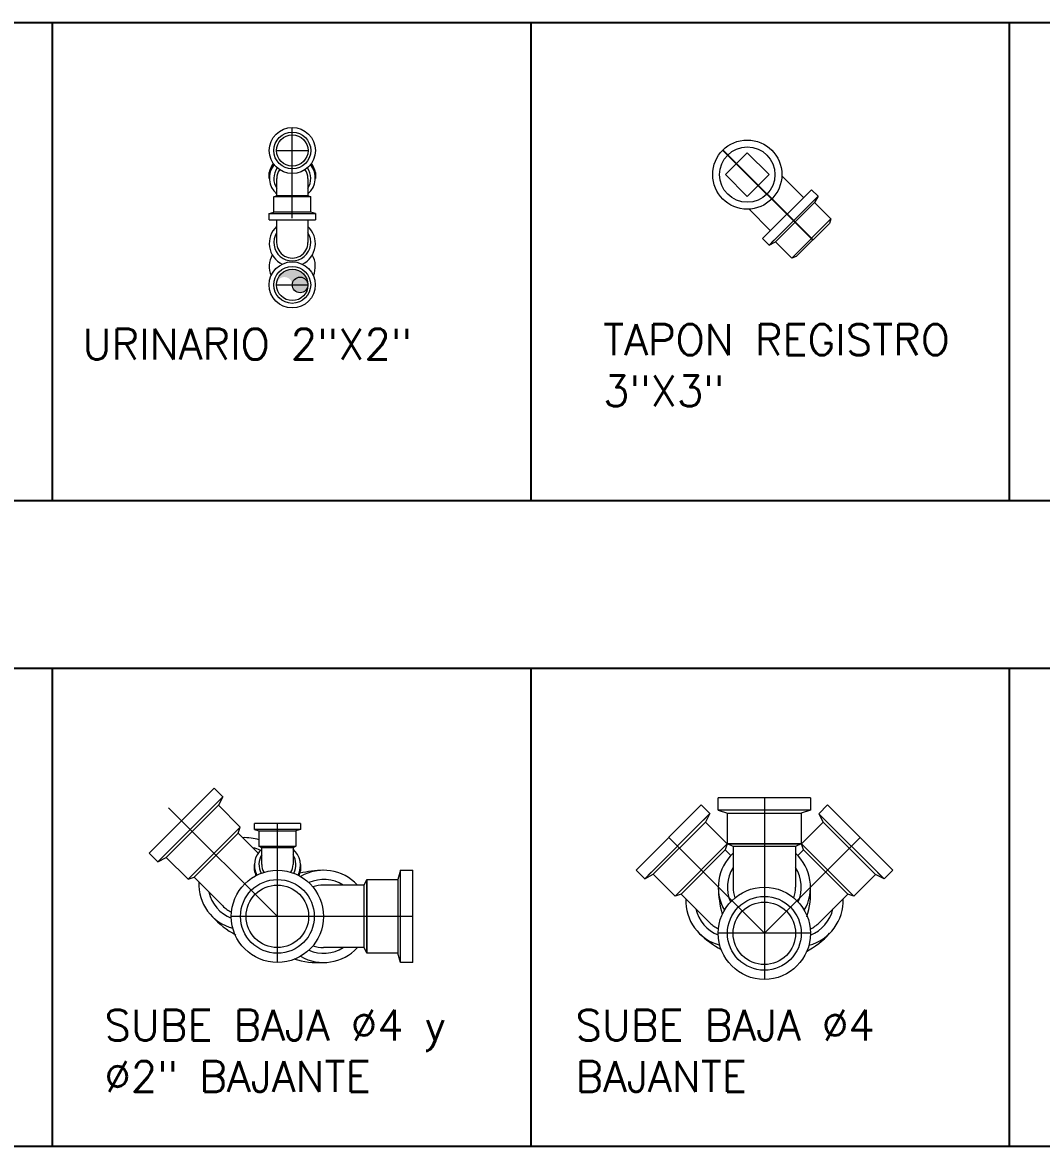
# Model space of a CAD drawing. Header units: inches. Extents: x 6.703 to 7.022, y 0.6 to 1.001.
# Drawn here: x 6.8672 to 6.9324, y 0.6 to 0.672 of the extents above; entities that cross this region are included whole.
import ezdxf

# ---------------------------------------------------------------- set-up
doc = ezdxf.new("R2010")
doc.units = ezdxf.units.IN
doc.header["$MEASUREMENT"] = 0
for name, pattern in [('CENTERX2', [4, 2.5, -0.5, 0.5, -0.5]), ('DASHDOTX2', [50.8, 25.4, -12.7, 0, -12.7]), ('DASHED2', [0.375, 0.25, -0.125])]:
    doc.linetypes.add(name, pattern=pattern)
for name, color, linetype in [('00', 7, 'Continuous'), ('EJEX2', 41, 'CENTERX2'), ('S.V.BAJ.', 8, 'DASHED2'), ('Tubo', 122, 'Continuous')]:
    doc.layers.add(name, color=color, linetype=linetype)
doc.styles.add('ROMANS', font='romans')

msp = doc.modelspace()

# ---------------------------------------------------------------- hatches: boundary and pattern name
at = {"layer": 'Tubo', "linetype": 'ByBlock', "lineweight": 20, "ltscale": 0.36}
h = msp.add_hatch(color=256, dxfattribs=at)
h.paths.add_polyline_path([(6.885493280073361, 0.6551655832272603), (6.884492180048704, 0.6551657815610921), (6.884492169801349, 0.6551140576061605, 0.9496667362757555)])
h.paths.add_polyline_path([(6.884492190296024, 0.6552175055160954), (6.884492180048704, 0.6551657815610921), (6.885493280073361, 0.6551655832272603, 0.9496667362757555)])
h.paths.add_polyline_path([(6.884492190296024, 0.6552175055160238, -0.9496667360437758), (6.885493280073343, 0.6551655832272603, 0.4134339820242169), (6.884492378911296, 0.6561695504560215)])
h.paths.add_polyline_path([(6.883485735168496, 0.6551659809538766, -1), (6.884489507620911, 0.6551657820905684, -0.02581634229149048), (6.884492190296024, 0.6552175055160954), (6.884492378911296, 0.6561695504560215, 0.4149935726945053)])

# ---------------------------------------------------------------- linework, layer by layer
at = {"linetype": 'Continuous'}
msp.add_line((6.91781020500421, 0.6580435117587322), (6.912043860990403, 0.6637925593155715), dxfattribs=at)
at = {"layer": 'EJEX2', "linetype": 'DASHDOTX2', "lineweight": 9, "ltscale": 0.02}
for p, q in [((6.884493884585826, 0.6594385136387281), (6.884493884585826, 0.6652458943708137)), ((6.883490112133412, 0.6637697168167864), (6.885497657038276, 0.6637693190901341)), ((6.883485735168478, 0.6551659809538766), (6.885493280073361, 0.6551655832272603)), ((6.914706019248819, 0.622317454316209), (6.914706019248809, 0.6166033205869098)), ((6.883539302751137, 0.6147345211471152), (6.876579590337882, 0.6216942335603698)), ((6.883539302751137, 0.6117817653597195), (6.883539302751137, 0.6206893910508262)), ((6.908581262269957, 0.6197829491936034), (6.914704876993284, 0.6136505647995052)), ((6.92083443559788, 0.6197789811485523), (6.914706019248805, 0.6136525386010111)), ((6.914706019248809, 0.6166033205869098), (6.914706019248792, 0.6106978090121006)), ((6.892206192267841, 0.6147345211470973), (6.880586546963732, 0.6147345211471331)), ((6.917658775036205, 0.6136505647995052), (6.911753263461397, 0.6136505647995052))]:
    msp.add_line(p, q, dxfattribs=at)
at = {"layer": 'S.V.BAJ.', "linetype": 'ByBlock', "ltscale": 0.36}
for p, q in [((6.74662477880544, 0.6719685039370068), (7.022294070144021, 0.6719685039370068)), ((6.869144463844813, 0.6413385826771725), (6.869144463844813, 0.6719685039370068)), ((6.899774385104648, 0.6413385826771725), (6.899774385104648, 0.6719685039370068)), ((6.930404306364499, 0.6413385826771725), (6.930404306364499, 0.6719685039370068)), ((7.022294070144021, 0.6413385826771725), (6.74662477880544, 0.6413385826771725)), ((6.74662477880544, 0.6306299212598523), (7.022294070144021, 0.6306299212598523)), ((6.869144463844813, 0.6), (6.869144463844813, 0.6306299212598523)), ((6.899774385104648, 0.6), (6.899774385104648, 0.6306299212598523)), ((6.930404306364499, 0.6), (6.930404306364499, 0.6306299212598523)), ((7.022294070144021, 0.6), (6.74662477880544, 0.6))]:
    msp.add_line(p, q, dxfattribs=at)
at = {"layer": 'Tubo', "linetype": 'ByBlock', "lineweight": 20, "ltscale": 0.36}
for p, q in [((6.912220203627334, 0.6622289777579036), (6.913612146109987, 0.6636209202405653)), ((6.913612146109987, 0.6636209202405653), (6.91500408859264, 0.6622289777579036)), ((6.883017153029322, 0.661974398669889), (6.883017231027623, 0.6623680988983897)), ((6.885969982741324, 0.6623675139112184), (6.885969904743058, 0.661973813682682)), ((6.913612146109987, 0.660837035275251), (6.912220203627334, 0.6622289777579036)), ((6.91500408859264, 0.6622289777579036), (6.913612146109987, 0.660837035275251)), ((6.917217237577733, 0.6607577992741873), (6.91582529509508, 0.662149741756849)), ((6.883493297897131, 0.6608993410866436), (6.883493530305826, 0.6619743042920178)), ((6.885495321266034, 0.6619739077053133), (6.88549596997466, 0.6608964749926599)), ((6.883311982856725, 0.6598245753420582), (6.883312177852407, 0.6608088259132918)), ((6.883312177852407, 0.6608088259132918), (6.883493297897131, 0.6608993410866436)), ((6.885674379223393, 0.6608083579235547), (6.883312177852407, 0.6608088259132918)), ((6.883493297897131, 0.6608993410866436), (6.885493295057913, 0.6608989448553583)), ((6.885493295057913, 0.6608989448553583), (6.885674379223393, 0.6608083579235547)), ((6.885674184227657, 0.6598241073523212), (6.885674379223393, 0.6608083579235547)), ((6.91772251263831, 0.6612630743347653), (6.914590642428169, 0.6581312041246234)), ((6.918140095332997, 0.6608454916400874), (6.915008225122855, 0.6577136214299367)), ((6.91772251263831, 0.6612630743347653), (6.918140095332997, 0.6608454916400874)), ((6.918140095332997, 0.6608454916400874), (6.917826908311986, 0.6605323046190769)), ((6.918140095332997, 0.6608454916400874), (6.917922952331775, 0.6604362605992887)), ((6.915095917488746, 0.6586364791852014), (6.913703975006094, 0.6600284216678631)), ((6.915417456163663, 0.657930764431168), (6.917922952331775, 0.6604362605992887)), ((6.917922952331775, 0.6604362605992887), (6.918966909068483, 0.6593923038625807)), ((6.883016611747435, 0.6593403825597686), (6.883016689745737, 0.6597340827882334)), ((6.883016611747435, 0.6593403825597686), (6.885969363461172, 0.6593397975725616)), ((6.883016689745737, 0.6597340827882334), (6.883311982856725, 0.6598245753420582)), ((6.883016689745737, 0.6597340827882334), (6.885969441459419, 0.6597334978010622)), ((6.885674184227657, 0.6598241073523212), (6.883311982856725, 0.6598245753420582)), ((6.883489491443382, 0.6593402888747604), (6.883488946250256, 0.6578848631248118)), ((6.885495276260226, 0.6593398914967955), (6.885496491155121, 0.6578844653981953)), ((6.885674166288053, 0.6597335562997614), (6.885969441459419, 0.6597334978010622)), ((6.885969441459419, 0.6597334978010622), (6.885674184227657, 0.6598241073523212)), ((6.885969441459419, 0.6597334978010622), (6.885969363461172, 0.6593397975725616)), ((6.916461412900362, 0.656886807694469), (6.918966909068483, 0.6593923038625807)), ((6.918966909068483, 0.6593923038625807), (6.918870865048704, 0.6591041718032342)), ((6.918870865048704, 0.6591041718032342), (6.916749544959709, 0.6569828517142303)), ((6.915008225122855, 0.6577136214299367), (6.914590642428169, 0.6581312041246234)), ((6.915321412143875, 0.6580268084509563), (6.915008225122855, 0.6577136214299367)), ((6.915008225122855, 0.6577136214299367), (6.915417456163663, 0.657930764431168)), ((6.915417456163663, 0.657930764431168), (6.916461412900362, 0.656886807694469)), ((6.916749544959709, 0.6569828517142303), (6.916461412900362, 0.656886807694469)), ((6.875322972761595, 0.6187750238557252), (6.879498800042518, 0.6229508511366443)), ((6.88005557701331, 0.6223940741658605), (6.879498800042518, 0.6229508511366443)), ((6.875879749732388, 0.6182182468849324), (6.88005557701331, 0.6223940741658605)), ((6.879766052988499, 0.6218484327344832), (6.876425391163765, 0.6185077709097444)), ((6.879637994285217, 0.6219764914377659), (6.88005557701331, 0.6223940741658605)), ((6.88005557701331, 0.6223940741658605), (6.879766052988499, 0.6218484327344832)), ((6.881157995415476, 0.6204564903075012), (6.879766052988499, 0.6218484327344832)), ((6.910669175910416, 0.6218708628340586), (6.906493348629497, 0.6176950355531395)), ((6.910669175910416, 0.6218708628340586), (6.911225952881209, 0.6213140858632658)), ((6.911753263461414, 0.6215300527728987), (6.911753263461414, 0.622317454316209)), ((6.917658775036223, 0.622317454316209), (6.911753263461414, 0.622317454316209)), ((6.917658775036223, 0.622317454316209), (6.917658775036223, 0.6215300527728987)), ((6.918189744986631, 0.6213101178182235), (6.918746521957424, 0.6218668947890164)), ((6.922922349238344, 0.6176910675080883), (6.918746521957424, 0.6218668947890164)), ((6.911225952881209, 0.6213140858632658), (6.907050125600286, 0.6171382585823467)), ((6.911225952881209, 0.6213140858632658), (6.910808370153115, 0.6208965031351712)), ((6.911225952881209, 0.6213140858632658), (6.910936428856397, 0.6207684444318885)), ((6.911753263461414, 0.6215300527728987), (6.912343814618897, 0.6213489504179366)), ((6.912343814618897, 0.6215300527728987), (6.911753263461414, 0.6215300527728987)), ((6.917658775036223, 0.6215300527728987), (6.911753263461414, 0.6215300527728987)), ((6.912343814618897, 0.619380446559661), (6.912343814618897, 0.6213489504179366)), ((6.912343814618897, 0.6213489504179366), (6.917068223878741, 0.6213489504179366)), ((6.917658775036223, 0.6215300527728987), (6.917068223878741, 0.6213489504179366)), ((6.917658775036223, 0.6215300527728987), (6.917068223878741, 0.6215300527728987)), ((6.917068223878741, 0.6213489504179366), (6.917068223878741, 0.619380446559661)), ((6.918189744986631, 0.6213101178182235), (6.918479269011444, 0.6207644763868463)), ((6.918607327714722, 0.620892535090129), (6.918189744986631, 0.6213101178182235)), ((6.922365572267551, 0.6171342905372956), (6.918189744986631, 0.6213101178182235)), ((6.881157995415476, 0.6204564903075012), (6.877817333590742, 0.6171158284827624)), ((6.877817333590742, 0.6171158284827624), (6.881157995415476, 0.6204564903075012)), ((6.881029936712207, 0.6200723141976711), (6.881157995415476, 0.6204564903075012)), ((6.882063745877534, 0.6202959831382197), (6.882063823875782, 0.6206896833667203)), ((6.885016575589519, 0.6206890983795132), (6.882063823875782, 0.6206896833667203)), ((6.885016575589519, 0.6206890983795132), (6.885016497591217, 0.6202953981510484)), ((6.907595767031663, 0.6174277826071586), (6.910936428856397, 0.6207684444318885)), ((6.910936428856397, 0.6207684444318885), (6.91232837128338, 0.6193765020049155)), ((6.917087326584461, 0.6193725339598644), (6.918479269011444, 0.6207644763868463)), ((6.918479269011444, 0.6207644763868463), (6.921819930836174, 0.6174238145621075)), ((6.878201509700586, 0.6172438871860451), (6.881029936712207, 0.6200723141976711)), ((6.878201509700586, 0.6172438871860451), (6.881029936712207, 0.6200723141976711)), ((6.881029936712203, 0.6200723141976442), (6.882310316993842, 0.6187919339160046)), ((6.882359021048901, 0.6202959246395204), (6.882063745877534, 0.6202959831382197)), ((6.882063745877534, 0.6202959831382197), (6.882359003109297, 0.6202053735869606)), ((6.885016497591217, 0.6202953981510484), (6.882063745877534, 0.6202959831382197)), ((6.882359003109297, 0.6202053735869606), (6.882358808113562, 0.619221123015727)), ((6.882359003109297, 0.6202053735869606), (6.884721204480229, 0.6202049055972236)), ((6.884721204480229, 0.6202049055972236), (6.884721009484547, 0.61922065502599)), ((6.885016497591217, 0.6202953981510484), (6.884721204480229, 0.6202049055972236)), ((6.882358808113562, 0.619221123015727), (6.884721009484547, 0.61922065502599)), ((6.882539892279041, 0.6191305360839234), (6.882358808113562, 0.619221123015727)), ((6.88253786607092, 0.6180555732339684), (6.882537217362295, 0.6191330059466219)), ((6.884539889439824, 0.6191301398526381), (6.882539892279041, 0.6191305360839234)), ((6.884539889439824, 0.6191301398526381), (6.884539657031128, 0.6180551766472641)), ((6.884721009484547, 0.61922065502599), (6.884539889439824, 0.6191301398526381)), ((6.90898770945864, 0.6160358401801767), (6.91232837128338, 0.6193765020049155)), ((6.91232837128338, 0.6193765020049155), (6.90898770945864, 0.6160358401801767)), ((6.912200312580096, 0.6189923258950674), (6.909371885568475, 0.6161638988834504)), ((6.912200312580096, 0.6189923258950674), (6.909371885568475, 0.6161638988834504)), ((6.91232837128338, 0.6193765020049155), (6.912200312580096, 0.6189923258950674)), ((6.912200312580096, 0.6189923258950674), (6.912560570447191, 0.6186320680279729)), ((6.912706019328803, 0.6191993442046988), (6.912343814618897, 0.619380446559661)), ((6.917068223878741, 0.619380446559661), (6.912343814618897, 0.619380446559661)), ((6.912343814618897, 0.619380446559661), (6.917068223878741, 0.619380446559661)), ((6.916706019168816, 0.6191993442046988), (6.912706019328803, 0.6191993442046988)), ((6.916706019168816, 0.6191993442046988), (6.912706019328803, 0.6191993442046988)), ((6.912706019328821, 0.6191993442046899), (6.912706019328821, 0.6166033205869008)), ((6.917068223878741, 0.619380446559661), (6.916706019168816, 0.6191993442046988)), ((6.916706019168816, 0.6191993442046988), (6.916706019168816, 0.6166033205869008)), ((6.917215385287736, 0.6189883578500163), (6.916855171647914, 0.61862814421019)), ((6.917215385287731, 0.6189883578500341), (6.917087326584461, 0.6193725339598644)), ((6.9204279884092, 0.6160318721351344), (6.917087326584461, 0.6193725339598644)), ((6.917087326584461, 0.6193725339598644), (6.9204279884092, 0.6160318721351344)), ((6.920043812299352, 0.6161599308384171), (6.917215385287731, 0.6189883578500341)), ((6.920043812299352, 0.6161599308384171), (6.917215385287731, 0.6189883578500341)), ((6.875322972761595, 0.6187750238557252), (6.875879749732388, 0.6182182468849324)), ((6.875879749732388, 0.6182182468849324), (6.876297332460482, 0.6186358296130271)), ((6.875879749732388, 0.6182182468849324), (6.876425391163765, 0.6185077709097444)), ((6.876425391163765, 0.6185077709097444), (6.877817333590742, 0.6171158284827624)), ((6.88206320459563, 0.6176619670280633), (6.882063282593895, 0.6180556672565998)), ((6.885016034307633, 0.6180550822693928), (6.885015956309331, 0.6176613820408922)), ((6.891418790724531, 0.6176872769345109), (6.891237688369569, 0.6170967257770281)), ((6.891418790724531, 0.6170967257770281), (6.891418790724531, 0.6176872769345109)), ((6.891418790724531, 0.6176872769345109), (6.892206192267841, 0.6176872769345109)), ((6.891418790724531, 0.6117817653597016), (6.891418790724531, 0.6176872769345109)), ((6.892206192267841, 0.6117817653597016), (6.892206192267841, 0.6176872769345109)), ((6.907050125600286, 0.6171382585823467), (6.906493348629497, 0.6176950355531395)), ((6.90746770832838, 0.6175558413104413), (6.907050125600286, 0.6171382585823467)), ((6.922365572267551, 0.6171342905372956), (6.921947989539456, 0.6175518732653902)), ((6.922922349238344, 0.6176910675080883), (6.922365572267551, 0.6171342905372956)), ((6.877817333590742, 0.6171158284827624), (6.878201509700586, 0.6172438871860451)), ((6.878201509700586, 0.6172438871860451), (6.880037175604856, 0.6154082212817842)), ((6.889088082156331, 0.6167345210671219), (6.889269184511293, 0.6170967257770281)), ((6.889269184511293, 0.6170967257770281), (6.891237688369569, 0.6170967257770281)), ((6.889269184511293, 0.6123723165171844), (6.889269184511293, 0.6170967257770281)), ((6.889269184511293, 0.6170967257770281), (6.889269184511293, 0.6123723165171844)), ((6.891237688369569, 0.6170967257770281), (6.891237688369569, 0.6123723165171844)), ((6.907050125600286, 0.6171382585823467), (6.907595767031663, 0.6174277826071586)), ((6.90898770945864, 0.6160358401801767), (6.907595767031663, 0.6174277826071586)), ((6.921819930836174, 0.6174238145621075), (6.9204279884092, 0.6160318721351344)), ((6.922365572267551, 0.6171342905372956), (6.921819930836174, 0.6174238145621075)), ((6.889088082156322, 0.616734521067104), (6.886492058538533, 0.616734521067104)), ((6.889088082156331, 0.6127345212271085), (6.889088082156331, 0.6167345210671219)), ((6.889088082156331, 0.6127345212271085), (6.889088082156331, 0.6167345210671219)), ((6.909371885568475, 0.6161638988834504), (6.90898770945864, 0.6160358401801767)), ((6.909371885568493, 0.6161638988834504), (6.911207551472754, 0.6143282329791895)), ((6.920043812299352, 0.6161599308384171), (6.918208146395083, 0.6143242649341473)), ((6.9204279884092, 0.6160318721351344), (6.920043812299352, 0.6161599308384171)), ((6.889088082156331, 0.6127345212271085), (6.886492058538533, 0.6127345212271085)), ((6.889269184511293, 0.6123723165171844), (6.889088082156331, 0.6127345212271085)), ((6.891237688369569, 0.6123723165171844), (6.889269184511293, 0.6123723165171844)), ((6.891418790724531, 0.6117817653597016), (6.891237688369569, 0.6123723165171844)), ((6.891418790724531, 0.6117817653597016), (6.891418790724531, 0.6123723165171844)), ((6.892206192267841, 0.6117817653597016), (6.891418790724531, 0.6117817653597016))]:
    msp.add_line(p, q, dxfattribs=at)
for centre, radius in [((6.884493884585817, 0.6637695179534603), 0.00147637641732654), ((6.884493884585817, 0.6637695179534603), 0.001181101133821844), ((6.884493884585817, 0.6637695179534603), 0.001003772472130873), ((6.913612146406978, 0.6622289780548948), 0.002214566663387742), ((6.913612146109996, 0.6622289777579126), 0.001771653330706613), ((6.884489507620902, 0.6551657820905863), 0.00147637641732654), ((6.884489507620902, 0.6551657820905863), 0.001181101133821844), ((6.884489507620902, 0.6551657820905863), 0.001003772472130873), ((6.884991393847127, 0.6551656826589323), 0.0005018862360675198), ((6.883539302751128, 0.6147345211471152), 0.002952755787401637), ((6.883539302751119, 0.6147345211471152), 0.002362204629911973), ((6.883539302751137, 0.6147345211471152), 0.001999999920003979), ((6.914706019248805, 0.6136505647995052), 0.002952755787401637), ((6.914706019248805, 0.6136505647994962), 0.002362204629911973), ((6.914706019248805, 0.6136505647995142), 0.001999999920003979)]:
    msp.add_circle(centre, radius, dxfattribs=at)
for centre, radius, start, end in [((6.884370714189102, 0.662016880489155), 0.001353485798234554, 140.8152572927025, 229.5901056822229), ((6.884493545848669, 0.6620597253198751), 0.001508177613822778, 144.1684213042252, 168.2016606472579), ((6.884616545587673, 0.6620169224408872), 0.001353285079380996, 310.5123246779319, 39.16401367546809), ((6.884493545848669, 0.6620597253198751), 0.001508177613822778, 11.77563694142694, 35.80887628277061), ((6.884493528886271, 0.6619741061763392), 0.001181100708650975, 144.8862318286787, 212.1377012100345), ((6.884493528886271, 0.6619741061763392), 0.0009999986000133589, 145.2957527914783, 179.9886487925688), ((6.884493528886271, 0.6619741061763392), 0.0009999986000133589, 359.9886487915447, 34.68154480173454), ((6.884493528886271, 0.6619741061763392), 0.001181100708650975, 328.0324936858589, 35.09106576459517), ((6.884492706537024, 0.6578232577142952), 0.00147637641732654, 132.8141002097314, 244.089097814487), ((6.884492706537024, 0.6578232577142952), 0.00147637641732654, 295.7729635310419, 47.20950835713897), ((6.884492718702662, 0.6578846642615215), 0.001181101133821844, 148.1751528537872, 31.85125913316237), ((6.884492718702662, 0.6578846642614856), 0.001003772472130873, 179.9684273558348, 0.1070045104539226), ((6.884490981915071, 0.6563468823042967), 0.001476376417317603, 149.9330574427947, 203.5066597448041), ((6.884490981915071, 0.6563468823042967), 0.001476376417317603, 336.3503516373478, 29.9330829519781), ((6.881451389110668, 0.6168224347875881), 0.002952755787400991, 72.10099046160039, 92.36438988935929), ((6.881451389110677, 0.6168224347875793), 0.002362204629911973, 64.9283721534035, 77.14905242622021), ((6.883416641749282, 0.6180125584983946), 0.001353285079381156, 130.5123246779289, 208.0075674081265), ((6.883662473147852, 0.6180126004501267), 0.001353485798234485, 331.9814390250085, 49.59010568219731), ((6.883539658450683, 0.6180553747629425), 0.001181100708651372, 148.0324936858497, 208.172024360643), ((6.883539658450679, 0.6180553747629425), 0.001181100708652049, 331.8157016366705, 32.13770121003893), ((6.914706019248805, 0.6166033205869008), 0.002952755787401637, 132.6356101106662, 210.0000000000409), ((6.914706019248805, 0.6166033205869008), 0.002952755787401637, 330.0000000001563, 47.36438988864256), ((6.88353964148816, 0.6179697556193708), 0.001508177613693232, 191.7756369408935, 204.3375849624665), ((6.883539658450679, 0.6180553747629425), 0.000999998600011654, 179.9886487912902, 209.8788807305455), ((6.883539658450688, 0.6180553747629425), 0.0009999986000054095, 330.1088452665593, 359.9886487925751), ((6.883539641488406, 0.6179697556193708), 0.001508177613696482, 335.6504170141259, 348.2016606476504), ((6.886776463284819, 0.6090462348919118), 0.008645721117515336, 91.88510960626445, 102.037373883179), ((6.886492058538524, 0.6147345211471152), 0.002952755787401637, 42.63561011067274, 120.0000000000361), ((6.914706019248805, 0.6166033205868919), 0.002362204629911973, 147.8509475737579, 203.5781784779553), ((6.914706019248805, 0.6166033205868919), 0.002362204629911973, 336.4218215222556, 32.14905242496784), ((6.881451389110668, 0.6168224347875881), 0.002952755787401637, 177.6356101113312, 254.9999999998588), ((6.886492058538515, 0.6147345211471152), 0.002362204629911973, 57.85094757375334, 113.5781784779559), ((6.881451389110677, 0.6168224347875793), 0.002362204629911973, 192.8509475750994, 248.578178477755), ((6.886492058538533, 0.6147345211471152), 0.001999999920003979, 90, 109.7956610084893), ((6.918630006660404, 0.6167392739510297), 0.006878086968215073, 181.132591275969, 195.8408027773942), ((6.914706019248805, 0.6166033205869098), 0.001999999920003979, 180, 199.7956610085018), ((6.914706019248805, 0.6166033205869098), 0.001999999920003979, 340.2043389915069, 0), ((6.912566645262724, 0.6162671786323445), 0.005103212423897652, 342.1309234741231, 3.776732732834266), ((6.881451389110664, 0.6168224347875881), 0.001999999920003979, 225.0000000000022, 244.795661008536), ((6.912621764978553, 0.6157424464849844), 0.002952755787401637, 177.6356101106367, 255.0000000000197), ((6.916793932889265, 0.6157384784399513), 0.002952755787401637, 285.0000000001573, 2.364389888666659), ((6.883201843219228, 0.6180975123851291), 0.005103212423897652, 221.2232672671803, 242.8690765258977), ((6.912621764978558, 0.6157424464849756), 0.002362204629911973, 192.8509475737822, 248.578178477894), ((6.91679393288926, 0.6157384784399513), 0.002362204629911973, 291.421821522265, 347.1490524249006), ((6.912621764978544, 0.6157424464849934), 0.001999999920003979, 225.0000000000022, 244.7956610085591), ((6.916793932889274, 0.6157384784399602), 0.001999999920003979, 295.2043389914639, 314.9999999999978), ((6.915300309540886, 0.6186132581387128), 0.006878086968215073, 226.1325912759613, 240.8408027773786), ((6.915043478780705, 0.6170135560375012), 0.005103212423897652, 297.1309234741024, 318.7767327328197), ((6.886492058538524, 0.6147345211471152), 0.002952755787401637, 240.0000000001477, 317.3643898886444), ((6.886492058538515, 0.6147345211471152), 0.002362204629911973, 246.4218215222541, 302.149052424975), ((6.886492058538533, 0.6147345211471152), 0.001999999920003979, 250.2043389915107, 270), ((6.886155916583967, 0.6168738951331969), 0.005103212423897652, 252.1309234741198, 273.7767327328343)]:
    msp.add_arc(centre, radius, start, end, dxfattribs=at)

# ---------------------------------------------------------------- texts
at = {"layer": '00', "linetype": 'ByBlock', "lineweight": 9, "char_height": 0.001968503937007874, "width": 0.02598425196850394, "attachment_point": 1, "style": 'ROMANS'}
for s, insert in [('URINARIO 2"X2"', (6.871062200247917, 0.6523609534669114)), ('TAPON REGISTRO 3"X3"', (6.904390242014943, 0.6526440395859878)), ('SUBE BAJA %%c4 y %%c2" BAJANTE', (6.872466809741143, 0.6087514401714339)), ('SUBE BAJA %%c4 BAJANTE', (6.902618501161323, 0.6087514401714339))]:
    msp.add_mtext(s, dxfattribs=dict(at, insert=insert))

doc.saveas('drawing.dxf')
